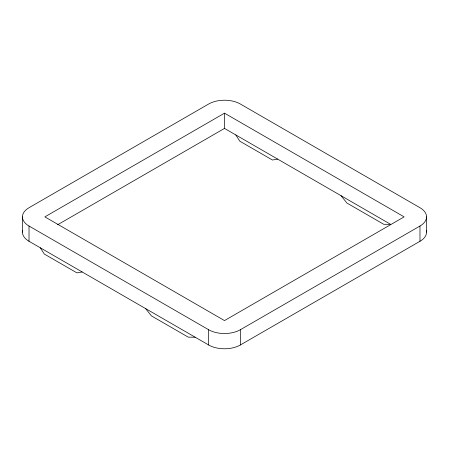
<?xml version="1.0" encoding="UTF-8"?>
<svg xmlns="http://www.w3.org/2000/svg" width="449" height="449" viewBox="0 0 449 449"><rect width="100%" height="100%" fill="white"/><g stroke="black" fill="none" stroke-linecap="round" stroke-linejoin="round"><path stroke-width="0.67" d="M224.5 113.165L44.866 216.873L224.5 320.586L404.134 216.873L224.5 113.165L224.5 128.414L57.612 224.769M29.017 226.027L208.65 329.734A22.416 12.942 0 0 0 240.35 329.734L419.983 226.027A22.416 12.942 0 0 0 419.983 207.724L240.35 104.011A22.416 12.942 0 0 0 208.65 104.011L29.017 207.724A22.416 12.942 0 0 0 29.017 226.027L29.017 241.276L208.65 344.989A22.416 12.942 0 0 0 240.35 344.989L419.983 241.276A22.416 12.942 0 0 0 426.359 230.438M277.656 159.103L272.425 160.018L239.828 141.199L235.787 134.93M82.173 271.965L76.942 272.88L44.339 254.061L40.303 247.792M195.18 337.21L188.277 337.16L151.448 315.9L145.571 308.57M224.5 128.414L390.664 224.348L383.76 224.298L346.931 203.038L341.055 195.708M426.55 216.873L426.55 232.127M419.983 226.027L419.983 241.276M240.35 329.734L240.35 344.989M208.65 329.734L208.65 344.989M22.45 216.873L22.45 232.127M29.017 241.276A22.416 12.942 0 0 1 22.641 230.438"/></g></svg>
